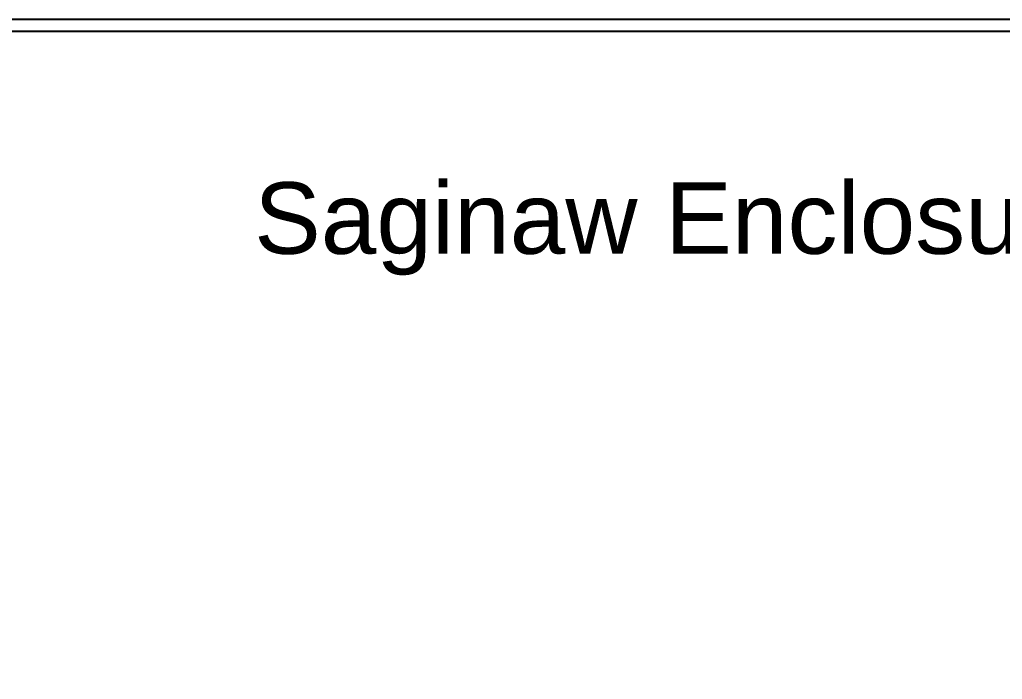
# Model space of a CAD drawing. Header units: inches. Extents: x 0 to 56, y -0.1 to 35.9.
# Drawn here: x 13.74 to 27.47, y 26.68 to 35.9 of the extents above; entities that cross this region are included whole.
import ezdxf
from ezdxf.enums import TextEntityAlignment as Align

# ---------------------------------------------------------------- set-up
doc = ezdxf.new("R2010")
doc.units = ezdxf.units.IN
doc.header["$MEASUREMENT"] = 0
doc.styles.add('Fields', font='simplex.shx', dxfattribs={"height": 0.185})
doc.styles.get("Standard").update_dxf_attribs({"font": 'arial.ttf'})

# ---------------------------------------------------------------- blocks, each defined once
blk = doc.blocks.new('RG_Master_Ver_4_2_2')
at = {"color": 3}
blk.add_line((34.0276, 21.856), (0.25, 21.856), dxfattribs=at)
blk.add_lwpolyline([(0, -0.044), (34.25, -0.044), (34.25, 21.956), (0, 21.956)], close=True, dxfattribs=at)
at = {"style": 'Fields'}
for tag, p in [('DESCRIPTION_3', (13.1158, 1.307)), ('DRN_3', (15.4724, 1.307)), ('CHK_3', (16.5293, 1.307)), ('APP_3', (17.5522, 1.307)), ('DATE_3', (18.8294, 1.307)), ('DRAWING_DESC', (32.2295, 1.2455)), ('CUSTOMER', (28.9966, 1.2135)), ('DESCRIPTION_2', (13.1158, 0.9513)), ('DRN_2', (15.4724, 0.9513)), ('CHK_2', (16.5293, 0.9513)), ('APP_2', (17.5522, 0.9513)), ('DATE_2', (18.8294, 0.9513)), ('SIZE', (30.7145, 0.8944)), ('DRAWING_#', (32.125, 0.8944)), ('REV', (33.5429, 0.8944)), ('DESCRIPTION_1', (13.1158, 0.5956)), ('DRN_1', (15.4724, 0.5956)), ('CHK_1', (16.5293, 0.5956)), ('APP_1', (17.5522, 0.5956)), ('DATE_1', (18.8294, 0.5956)), ('PROJECT_#', (28.9813, 0.5809)), ('DRN_BY', (30.875, 0.5245)), ('CHK_BY', (31.7615, 0.5245)), ('APP_BY', (32.75, 0.5245)), ('SCALE', (33.6518, 0.5245)), ('PROJECT_NAME', (29.021, 0.1759)), ('SHEETNUM', (32.7527, 0.1759)), ('TTL_SHTS', (33.5471, 0.1759))]:
    blk.add_attdef(tag, text='', height=0.125, dxfattribs=at).set_placement(p, align=Align.CENTER)
at = {"style": 'Fields', "flags": 9}
blk.add_attdef('WD_TB', (9.9529, 0.1939), '', height=0.0638, dxfattribs=at)

msp = doc.modelspace()

# ---------------------------------------------------------------- block references
at = {"xscale": 1.635036496350365, "yscale": 1.635036496350365, "zscale": 1.635036496350365}
msp.add_blockref('RG_Master_Ver_4_2_2', (0, 0), dxfattribs=at)

# ---------------------------------------------------------------- texts
at = {"insert": (0.25, 33.625), "char_height": 1, "attachment_point": 1}
msp.add_mtext_dynamic_manual_height_columns('\\pxqc;Saginaw Enclosure SCE-12108ELJ', width=55.5, gutter_width=1, heights=[0], dxfattribs=at)

doc.saveas('drawing.dxf')
